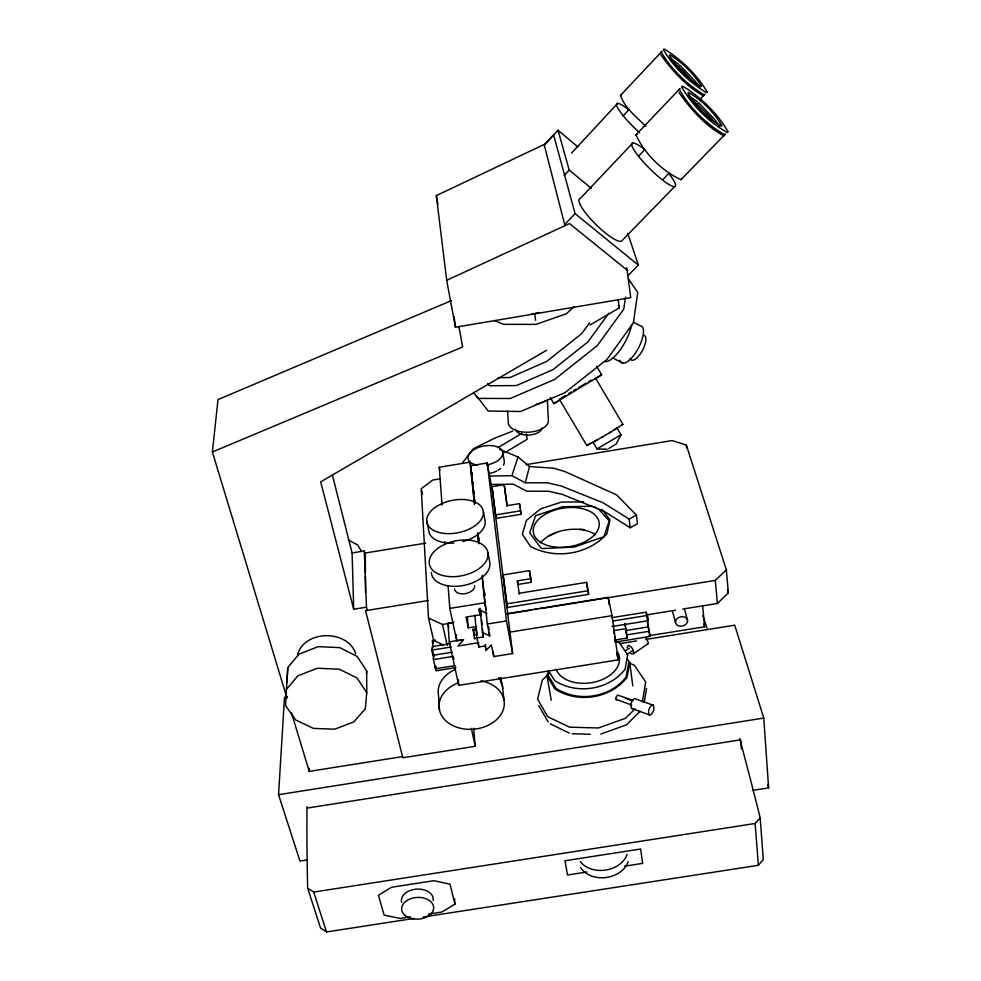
<?xml version="1.0" encoding="UTF-8"?>
<svg xmlns="http://www.w3.org/2000/svg" width="981" height="981" viewBox="0 0 981 981"><rect width="100%" height="100%" fill="white"/><g stroke="black" fill="none" stroke-linecap="round" stroke-linejoin="round"><path stroke-width="1.47" d="M402.688 756.584L309.236 771.385L309.26 768.319M476.766 638.275L474.534 638.631L474.596 637.38M474.534 638.631L473.185 629.238L476.521 628.698M616.595 699.993L615.7 697.982L617.601 695.002L632.966 700.459M286.464 689.349L285.606 705.67L295.735 719.993L313.319 728.38L334.68 729.214L353.749 721.942L365.288 708.883L366.759 692.684L366.686 670.979L357.158 656.412L339.708 647.619L318.126 646.651L298.96 654.192L287.776 667.571L286.464 689.349L297.844 675.848L317.354 668.233L339.316 669.189L357.072 678.018L366.759 692.684M286.992 682.31L287.776 667.571M307.2 859.932L299.965 861.073L278.543 794.696L284.502 697.319L287.519 696.841M366.416 673.898L366.686 670.979M287.028 698.129L212.386 451.996L218.003 399.598L451.456 300.591M627.006 647.668L628.232 645.351C631.629 646.234 634.253 650.195 633.579 653.677L630.906 653.738M633.579 653.677L647.926 643.843L648.147 642.163L646.038 637.711M625.584 297.096L623.72 309.211L597.208 345.704L554.817 379.316L510.365 398.494L478.017 398.396L473.394 392.388M644.174 702.604L646.528 688.527M642.396 701.673L645.706 682.003L634.339 665.228L628.907 662.874M627.166 658.791L629.728 662.592L627.018 677.368C610.415 698.852 577.331 703.659 554.792 688.883L547.006 675.799L547.717 672.892M452.462 652.169L432.891 655.308L431.714 650.133L432.376 646.528L450.438 643.622M628.735 662.702L626.099 677.062C609.949 697.945 577.797 702.604 555.871 688.257L548.293 675.553L548.98 672.708M489.274 476.043L511.874 475.699L525.276 482.787L529.495 466.551L518.029 456.974L499.746 449.396M511.874 475.699L518.029 456.974M608.907 313.172L587.84 341.989L553.002 369.641L516.362 385.582L489.445 385.766L487.631 383.51M589.606 322.835L581.659 333.65L546.687 361.413L510.01 377.526L498.054 377.685M462.713 462.48L473.467 448.685L494.473 438.262L512.634 431.125M423.142 917.027L758.387 865.291L763.292 859.589L760.165 817.798A656.191 46.732 78.9 0 0 739.662 738.583M680.152 88.462L635.933 134.875C644.664 153.784 662.065 170.89 680.937 179.695L725.523 133.87M724.689 134.973L723.929 135.844C705.572 126.108 690.832 109.418 678.975 92.508M307.004 806.725A649.79 79.608 83.8 0 0 307.654 888.161L313.712 892.072L755.137 823.488L760.165 817.798M680.937 179.695L681.893 178.628M544.811 144.599L558.005 130.203L577.932 146.929M645.89 126.402C636.657 117.07 624.774 108.18 620.519 95.415L662.077 51.233M571.506 153.11L617.699 103.348M564.198 175.452L569.225 170.069L558.005 130.203M623.033 115.942L629.189 109.357M677.344 67.689L678.926 65.997M632.819 142.968L580.409 198.37A29.921 6.683 44.6 0 0 593.125 221.669A29.921 6.683 44.6 0 0 621.316 241.301L674.646 186.598M575.087 213.613L564.676 224.575L544.271 144.955L553.566 134.814L575.087 213.613L638.337 265.115L627.926 275.649M638.545 156.2L644.836 149.578M699.674 99.645L704.91 94.151L704.1 94.777C686.908 84.415 670.93 69.148 661.059 51.662M696.105 105.433L697.798 103.667M662.972 179.486L669.336 172.914M474.792 615.185L476.962 637.944L478.802 646.97L485.129 645.952L486.024 650.428L491.444 644.934L493.75 656.583L512.622 653.554L491.984 486.686L504.173 484.675L507.226 506.122M640.078 711.348L626.356 724.885L600.838 734.033M634.977 708.944L625.449 718.313L598.422 727.976L569.52 727.166L547.692 716.706L537.625 699.208L542.37 679.907L547.705 675.038M682.727 609.066L717.393 603.487L728.331 592.916L726.357 569.887L686.332 445.043L672.206 440.543L526.123 464.638M540.482 608.625L715.284 580.421L726.357 569.887M574.081 306.673L566.319 313.785L535.969 324.368L503.609 324.343L494.24 320.468M550.28 397.55L553.799 403.559L601.623 374.791L596.669 366.305M704.137 95.218L703.328 95.844C686.197 86.132 672.12 70.73 660.814 54.728M601.623 374.791L594.621 379.279M635.933 134.875L637.123 134.029M626.859 654.585L632.904 650.452M625.67 650.624L629.287 648.147M614.364 429.764L617.024 427.998L621.034 434.804L616.227 443.952L608.784 448.476M595.308 377.771L622.923 424.368L609.287 432.903M559.44 399.353L586.871 445.582L590.979 442.872M678.349 90.227L679.343 89.59M560.016 398.875L565.142 395.686M568.845 393.442L571.322 391.946M646.871 644.48L647.926 643.843M504.957 452.621L527.177 439.28L526.27 433.749M454.595 898.682L454.939 904.163L441.855 912.023L428.452 914.096M573.787 390.45L576.203 389.016M578.606 387.569L586.013 383.166M498.25 447.446L521.88 433.332M601.672 437.477L611.31 431.714M588.6 381.646L591.175 380.125M546.552 350.303L320.689 481.867L353.7 609.25L366.477 607.178L364.27 550.942L352.105 552.941L353.7 609.25M590.133 324.919L619.195 307.985L618.177 299.315M602.886 436.729L586.871 445.582M553.799 403.559L559.513 400.285M597.073 440.089L592.99 442.149L596.988 448.918L607.214 449.224M490.819 484.467L513.345 484.16L526.699 491.211L548.722 491.26L562.321 494.399L604.149 511.359L630.219 527.753L637.466 523.805L636.424 515.099L616.534 494.841L564.848 471.53L553.652 468.182L529.495 466.551M525.276 482.787L547.116 482.762L561.022 485.914L602.996 502.75L629.14 519.047L636.424 515.099M620.519 95.415L621.709 94.789M626.761 267.764L630.771 297.672L455.442 327.225L446.698 280.308L436.324 195.611L546.466 143.361M446.698 280.308L569.532 223.594L627.742 270.646M548.428 536.043L556.583 532.425M212.386 451.996L462.627 346.967L458.887 326.452M531.739 314.092L539.06 312.596M621.905 424.663L622.923 424.368M616.375 428.182L617.024 427.998M620.372 434.951L621.034 434.804L596.988 448.918M442.075 505.203L439.243 467.25L470.034 462.161L470.88 466.564M492.842 493.431L487.25 462.971L470.635 465.717L474.645 503.768M440.285 478.789L432.756 480.04L421.229 488.734L428.501 618.03L433.614 640.385L443.731 645.118M520.065 507.091L519.476 503.633L507.018 505.681L504.173 484.675M521.119 514.277L520.531 510.819L495.466 514.927L496.104 518.373L521.119 514.277L519.476 503.633M425.668 543.143L365.349 553.002L365.41 572.732M519.047 593.284L586.491 582.371L588.649 594.339L507.3 607.484L503.045 574.915L529.495 570.623L531.31 582.297L518.005 584.443L517.367 580.887L530.696 578.729L529.495 570.623M428.292 600.495L365.533 610.673L402.848 757.761L475.221 746.308L473.664 728.258M478.789 642.69L457.845 646.05L463.608 639.649L456.717 640.765L449.801 608.416L484.81 602.763L482.112 577.061M506.625 603.891L588.122 590.721M479.39 608.735L479.991 614.817L466.061 617.061L468.293 627.852L476.607 626.516M506.895 613.726L608.195 597.368L612.07 615.663L618.165 659.882L458.74 685.363L449.273 641.868L447.925 623.242L453.982 622.261M428.501 618.03L442.529 624.443L453.075 622.739M507.324 613.983L531.444 610.084M534.449 609.606L537.465 609.115M479.967 608.171L482.407 632.389L489.666 635.909L487.312 624.026L506.49 620.936L487.25 462.971M473.124 630.464L476.472 629.925L477.146 634.633L473.798 635.173M432.891 647.791L432.474 640.568L435.503 640.078M449.273 641.868L462.848 639.686M509.568 632.169L612.07 615.663M476.962 637.944L483.314 636.927L482.554 629.348M611.47 617.711L646.074 612.144L647.509 615.43L648.147 620.728L612.021 626.528M646.54 614.891L675.529 610.219M431.714 650.133L451.334 646.982M612.794 621.01L647.509 615.43M455.147 665.621L435.527 668.76L433.443 659.575L453.001 656.436M613.971 630.587L626.013 628.649L627.239 638.03L615.173 639.955M625.841 630.538L648.38 626.92L650.047 636.461L615.443 642.003M626.798 634.866L649.422 631.237M648.809 635.737L704.628 626.785L702.654 605.866M435.515 666.872L436.373 670.71L455.944 667.571M619.894 643.585L636.51 640.912M645.572 639.465L734.72 625.179L763.77 718.08L768.613 787.878L752.329 790.416M278.543 794.696L763.77 718.08M307.826 807.976L740.692 739.821L741.44 748.957M587.067 871.974L567.545 875.003L564.97 860.766L640.642 849.019L642.641 863.366L624.627 866.162M410.573 916.855L400.15 918.461L384.123 915.101L378.458 895.297L391.493 887.278L433.909 880.693L450.034 884.2L454.939 904.163M307.654 888.161L320.529 927.989L326.501 931.95L414.092 918.437M592.732 506.27L562.763 506.674L535.626 515.614L529.654 532.793L540.813 547.901L542.419 548.538L574.192 547.042L603.855 536.742L609.25 520.911L598.533 509.102M583.744 501.867L561.463 502.064L540.445 508.955L526.417 520.408L522.395 534.204L530.353 546.356C554.792 559.746 588.11 554.731 606.859 533.885L609.961 519.905L602.015 509.36M572.131 733.751L590.329 734.279M579.685 529.237L584.21 529.568M649.164 714.818L650.317 715.1C653.309 713.089 654.842 708.552 653.334 705.229L634.499 698.521C631.47 700.459 629.925 705.032 631.494 708.331L649.164 714.818C647.632 711.495 649.177 706.933 652.181 704.947L653.334 705.229M631.494 708.331L632.659 708.601M724.763 134.728C706.271 124.256 689.484 107.665 679.159 89.099M593.812 506.662L595.957 507.447M625.253 698.264L631.948 700.704M615.639 699.171L631.727 705.069M615.332 640.973L619.379 642.69L627.705 654.977L625.044 669.312C608.784 690.183 576.595 694.855 554.572 680.569L548.489 670.428M550.206 723.855L569.25 733.052M687.804 95.047L697.552 101.901M612.512 357.771L622.923 363.215M633.481 322.234L639.943 325.704A20.846 7.762 -62 0 1 637.405 349.886A20.846 7.762 -62 0 1 619.931 360.272M486.968 613.689L478.9 609.36L479.991 614.817M348.341 539.991L357.587 544.946L361.523 551.31M669.312 57.499L678.68 64.305M689.815 98.161L697.43 104.342L710.048 116.947A23.544 3.213 45 0 1 713.383 120.859M671.311 60.626L682.788 70.558L695.308 84.354M569.225 170.069L591.298 188.352M698.644 102.784L714.744 119.547L719.269 126.034M679.723 65.151L694.904 80.945L699.061 86.843M476.815 396.214L488.231 411.076L520.653 411.48L565.007 392.633L607.153 359.254L633.37 322.81L637.785 292.363L628.38 278.923M538.79 705.67L548.121 721.942M627.779 233.368L638.337 265.115M313.712 892.072L326.501 931.95M727.412 590.01L728.331 592.916M618.312 305.14L619.195 307.985M291.467 712.782L309.236 771.385M767.743 784.959L768.613 787.878M703.818 623.953L704.628 626.785M684.579 609.495L687.583 620.483A6.144 4.697 -13.5 0 1 678.913 625.976A6.144 4.697 -13.5 0 1 678.079 617.871A6.144 4.697 -13.5 0 1 687.583 620.483M672.574 611.421L675.468 622.42M366.477 607.178L367.225 610.133M332.289 474.632L352.105 552.941M364.27 550.942L365.373 555.381M648.147 620.728L647.104 616.424L648.38 626.92M433.577 654.29L434.166 656.914M432.474 640.568L433.124 643.462M442.529 624.443L447.213 645.486M624.872 623.499L626.013 628.649M625.535 630.268L627.239 638.03M421.536 490.144L422.468 494.375M453.222 656.314L453.872 659.269M426.723 520.972L428.746 530.365A28.621 16.505 -11.5 0 0 453.909 543.033M471.346 728.343L475.221 746.308M447.925 623.242L448.857 627.521M473.185 629.238L474.264 635.038M616.669 652.733L618.165 659.882M439.243 467.25L439.844 470.181M482.407 632.389L483.314 636.927M500.457 677.724L501.634 683.72L500.96 677.712M484.81 602.763L486.159 609.593M647.35 622.628L650.047 636.461M588.649 594.339L586.491 582.371M483.375 511.69A28.743 16.432 -11.5 0 1 442.517 533.198A28.743 16.432 -11.5 0 1 439.316 504.847A28.743 16.432 -11.5 0 1 483.375 511.69L485.154 521.119A28.621 16.505 -11.5 0 1 462.836 541.573M488.06 553.247A29.859 17.719 -11.6 0 1 445.681 576.141A29.859 17.719 -11.6 0 1 442.235 545.571A29.859 17.719 -11.6 0 1 488.06 553.247L489.887 562.861A29.724 17.793 -11.6 0 1 462.174 585.706A29.724 17.793 -11.6 0 1 431.309 572.389M506.49 620.936L512.622 653.554M503.045 574.915L503.694 578.459M436.324 195.611L437.931 204.367M491.984 486.686L496.104 518.373M502.763 452.486L504.295 461.242A17.572 9.626 -10.4 0 1 503.449 465.19M530.696 578.729L531.31 582.297M547.006 675.799L551.248 700.299M613.714 630.55L614.131 633.542M614.547 636.546L615.161 641.047M614.609 639.269L614.964 641.868M608.195 597.368L609.201 604.627M517.367 580.887L519.317 594.106M624.652 623.585L625.007 626.258M629.728 662.592L632.806 685.829M534.78 314.079L535.577 320.284M454.105 316.63L455.442 327.225M629.14 519.047L630.219 527.753M503.878 579.906L507.3 607.484M646.074 612.144L646.442 615.136M435.871 666.528L436.373 670.71M502.382 685.682L503.976 699.907M493.259 652.046L493.75 656.583M488.697 626.81L489.016 629.851M489.347 632.88L489.666 635.909M471.996 472.425L472.315 475.454M472.965 481.536L473.283 484.577M473.921 490.647L474.252 493.688M474.89 499.758L475.209 502.799M478.912 537.735L479.243 540.776M484.712 592.426L485.031 595.455M477.698 532.695L478.814 543.351M482.186 575.32L487.312 624.026M470.034 462.161L474.485 504.492M477.502 533.223L478.618 543.805M485.399 644.333L486.024 650.428M480.555 609.63L481.168 615.7M481.634 620.25L482.088 624.799M686.332 445.043L686.614 447.937M478.507 643.916L478.802 646.97M715.284 580.421L717.393 603.487M467.348 617.257L468.293 627.852M755.137 823.488L758.387 865.291M456.239 634.67L456.594 639.232M458.286 679.551L458.74 685.363M444.81 541.635L445.031 544.663M448.096 585.657L449.801 608.416M507.606 411.125L508.379 423.314A20.061 10.57 -3.5 0 0 530.132 432.081A20.061 10.57 -3.5 0 0 548.305 419.696L547.373 399.856M439.476 710.183L438.605 695.872A32.348 24.427 -5.2 0 1 454.926 669.631M435.368 666.124L435.527 668.76M432.977 651.678L433.443 659.575M432.719 652.377L432.891 655.308M365.423 575.773L365.472 592.463M480.997 680.826A32.716 24.537 -5.2 0 1 499.219 716.853A32.716 24.537 -5.2 0 1 447.275 722.065A32.716 24.537 -5.2 0 1 457.44 683.193M498.753 677.626A32.348 24.427 -5.2 0 1 502.713 688.478M297.574 655.627A29.43 22.538 0.3 0 1 325.533 635.688A29.43 22.538 0.3 0 1 355.662 653.812M542.064 427.974A13.342 7.075 -3.5 0 1 528.808 435.061A13.342 7.075 -3.5 0 1 515.515 429.138M545.461 400.886A27.1 13.844 -3.5 0 1 536.043 404.356M643.548 335.281A13.869 5.224 -62 0 1 641.893 351.406A13.869 5.224 -62 0 1 630.182 358.31M631.752 324.601A27.909 10.117 -62.1 0 1 620.213 349.874A27.909 10.117 -62.1 0 1 604.983 361.682M702.764 615.516A656.191 46.732 78.9 0 1 707.056 628.134M401.67 902.434A15.954 10.84 -3.5 0 1 416.618 889.117A15.954 10.84 -3.5 0 1 433.197 900.423M627.031 854.267A25.359 19.228 -7.7 0 1 605.706 870.049A25.359 19.228 -7.7 0 1 580.262 861.526M628.11 861.625A25.261 19.252 -7.7 0 1 605.915 877.529A25.261 19.252 -7.7 0 1 580.666 867.547M474.669 585.792A10.178 6.205 -11.7 0 1 465.19 593.652A10.178 6.205 -11.7 0 1 454.595 589.041M477.502 465.104A17.646 9.577 -10.4 0 1 473.394 449.948A17.646 9.577 -10.4 0 1 501.352 449.519A17.646 9.577 -10.4 0 1 486.515 464.969M500.702 468.403A17.572 9.626 -10.4 0 1 498.189 470.206M496.791 470.978A17.572 9.626 -10.4 0 1 489.629 473.48M669.643 174.557A30.509 5.457 44.8 0 1 666.884 183.189A30.509 5.457 44.8 0 1 634.781 151.16A30.509 5.457 44.8 0 1 644.284 149.259M639.477 132.607A28.854 4.844 44.6 0 1 617.11 106.708A28.854 4.844 44.6 0 1 629.422 110.326M617.772 652.365A32.336 21.275 -8.1 0 1 596.362 681.623A32.336 21.275 -8.1 0 1 556.104 669.226M540.666 542.775A32.949 19.706 -8.5 0 1 595.528 534.743M727.963 131.613L727.215 132.46C708.76 121.914 691.997 105.335 681.587 86.794L682.568 86.169C700.863 96.947 717.332 113.232 727.963 131.613M721.685 125.543L721.121 126.144C707.706 118.443 695.541 106.414 687.951 92.937L688.637 92.459C701.967 100.283 713.972 112.153 721.685 125.543M707.203 92.006L706.406 92.619C689.238 82.171 673.285 66.929 663.34 49.467L664.345 49.05C681.366 59.657 697.05 74.679 707.203 92.006M701.268 86.242L700.667 86.671C688.184 79.056 676.608 67.983 669.349 55.292L670.06 54.973C682.457 62.674 693.898 73.624 701.268 86.242M405.3 915.616A16.039 10.852 -3.5 0 0 432.67 911.582A16.039 10.852 -3.5 0 0 414.988 897.652A16.039 10.852 -3.5 0 0 405.3 915.616M539.758 541.77A33.28 19.522 -8.6 0 0 596.571 532.168A33.28 19.522 -8.6 0 0 562.321 508.256A33.28 19.522 -8.6 0 0 539.758 541.77"/></g></svg>
